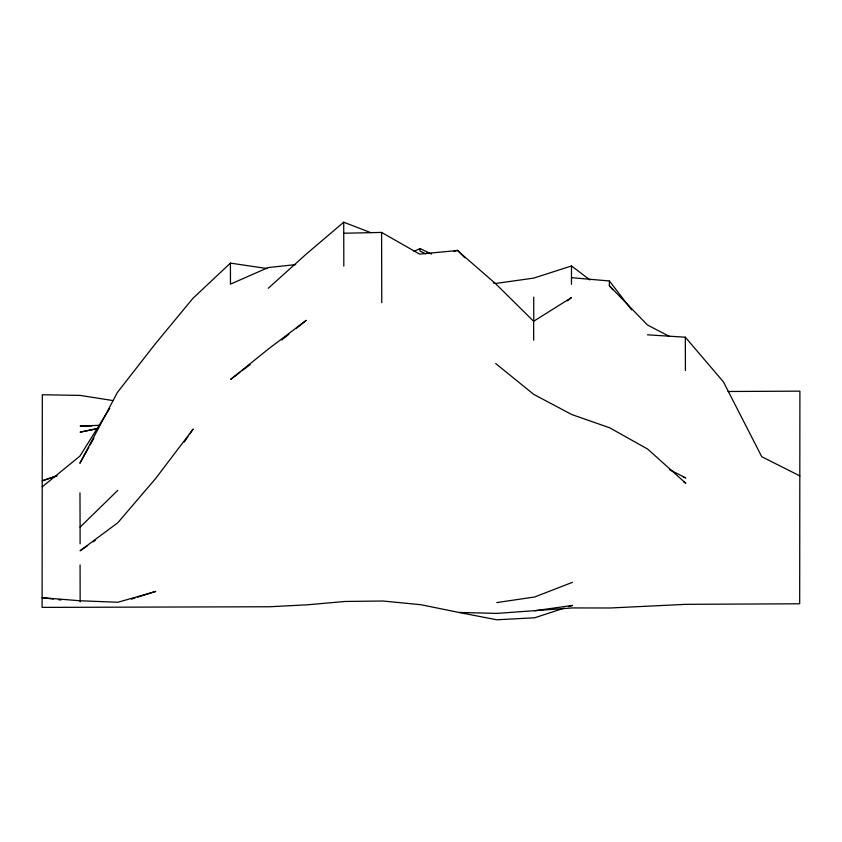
<?xml version="1.0" encoding="UTF-8"?>
<svg xmlns="http://www.w3.org/2000/svg" width="842" height="842" viewBox="0 0 842 842"><rect width="100%" height="100%" fill="white"/><g stroke="black" fill="none" stroke-linecap="round" stroke-linejoin="round"><path stroke-width="1.26" d="M343.82 266.104L343.725 222.214L370.712 232.624M571.465 284.385L571.497 265.967L533.681 278.113L495.833 283.449L493.296 282.933M113.049 400.582L80.19 395.414L42.311 394.74L42.1 607.387L269.377 606.766L307.246 604.809L345.115 601.462L382.994 601.02L420.895 604.714L458.816 612.429L496.696 613.408L572.434 607.935L610.313 607.987L686.051 604.324L799.689 603.788L799.9 391.151L728.056 391.488M612.744 289.69L609.355 285.712L609.387 280.975L571.497 277.681M431.546 254.073L420.021 248.537L419.969 251.011L425.715 253.821M88.81 447.323L79.885 463.3L117.396 392.456L155.023 344.199L192.734 298.552L230.424 263.114L267.072 268.535M90.083 445.039L93.904 438.187M109.828 408.223L79.916 456.111L42.195 486.865M184.303 442.018L187.987 436.619M189.461 434.461L193.155 429.073L155.465 478.74L117.817 522.735L80.085 550.773L87.642 545.605M80.106 543.837L80.085 527.155L117.775 490.339M268.303 288.238L306.014 254.284L343.725 222.214M567.392 300.868L571.465 297.563L533.639 321.276L533.681 340.2M281.754 340.01L288.89 334.285M296.026 328.559L306.225 320.37L268.43 348.988L230.708 379.342L239.896 372.364M241.938 370.806L250.116 364.607M93.041 541.901L95.209 540.427M414.106 251.39L420.021 248.537M572.423 582.348L534.628 596.989L496.769 602.577M56.867 475.741L42.226 480.824L56.898 475.94M453.922 251.463L457.574 250.2L464.847 257.789M563.94 608.208L534.67 617.786L496.801 619.786L458.816 612.429M568.824 606.619L572.486 605.419L534.565 610.776M131.394 599.146L135.046 597.988M137.488 597.22L155.791 591.41L117.901 602.262L80.011 600.756L42.111 597.704L53.509 599.083M97.777 428.399L80.116 432.146L97.809 428.631M295.679 264.609L268.261 267.535L230.466 284.133L230.424 263.114M99.745 425.294L80.158 426.031L91.936 425.894M343.715 233.245L381.594 232.424L419.579 254.105L457.448 250.516L495.496 283.586L533.639 321.276M647.424 334.811L685.314 337.2L723.425 381.879L761.768 456.722L799.816 475.877M58.572 599.693L61.098 599.999M683.325 477.267L685.851 477.93L669.716 469.783M427.22 252.663L429.599 253.631M669.306 336.358L647.435 324.97L609.355 285.712M683.641 481.887L685.82 483.287L647.687 449.112L609.703 427.799L571.75 414.527L533.765 394.403L495.717 363.565M571.497 265.967L590 279.944M609.387 280.975L631.637 309.888M685.314 337.2L685.42 370.533M533.712 297.163L533.765 319.665M381.763 302.71L381.594 232.424M80.085 564.95L80.148 601.862M79.979 492.865L80.085 527.155"/></g></svg>
